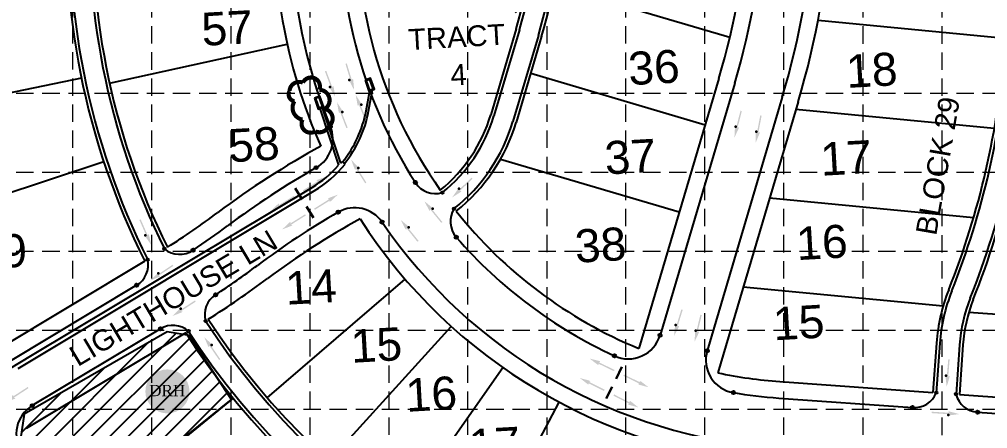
# Model space of a CAD drawing. Header units: feet. Extents: x 7707 to 9528, y 2602 to 5512.
# Drawn here: x 7997 to 8553, y 4500 to 4735 of the extents above; entities that cross this region are included whole.
import ezdxf
from ezdxf.enums import TextEntityAlignment as Align

# ---------------------------------------------------------------- set-up
doc = ezdxf.new("R2010")
doc.units = ezdxf.units.FT
doc.header["$LTSCALE"] = 0.4
doc.header["$MEASUREMENT"] = 0
doc.linetypes.add('HIDDEN', pattern=[0.375, 0.25, -0.125])
for name, color, linetype in [('1 LOT NUMBER', 7, 'Continuous'), ('BASE', 7, 'Continuous'), ('grid', 254, 'HIDDEN'), ('LEGEND', 7, 'Continuous'), ('LOT NUM', 7, 'Continuous'), ('LOTLINE', 7, 'Continuous'), ('PAVING', 7, 'Continuous'), ('ROW', 7, 'Continuous'), ('SODDED LOT', 2, 'Continuous'), ('STORM', 7, 'Continuous'), ('STORM INLET', 7, 'Continuous')]:
    doc.layers.add(name, color=color, linetype=linetype)
doc.styles.add('DRHorton', font='dutcheb.ttf')
doc.styles.get("Standard").update_dxf_attribs({"font": 'ARIAL.TTF'})

# ---------------------------------------------------------------- blocks, each defined once
blk = doc.blocks.new('DRHorton')
h = blk.add_hatch(color=1)
h.paths.add_polyline_path([(78.7, 25.78, 1), (40.43, 25.78, 1)])
h.paths.add_polyline_path([(42.33, 17.91), (76.5, 17.91), (76.5, 34.87), (42.33, 34.87)], flags=24)
at = {"layer": 'BASE', "color": 176, "style": 'DRHorton'}
blk.add_text('DRH', height=9.814, dxfattribs=at).set_placement((59.39, 21.64), align=Align.CENTER)

msp = doc.modelspace()

# ---------------------------------------------------------------- hatches: boundary and pattern name
at = {"layer": 'PAVING', "linetype": 'Continuous', "lineweight": 30}
h = msp.add_hatch(color=256, dxfattribs=at)
edge = h.paths.add_edge_path()
edge.add_line((8177.07, 4697.12), (8176.71, 4696.43))
edge.add_line((8176.71, 4696.43), (8173.22, 4705.85))
edge.add_line((8173.22, 4705.85), (8172.45, 4705.57))
edge.add_line((8172.45, 4705.57), (8175.95, 4696.14))
edge.add_line((8175.95, 4696.14), (8175.33, 4696.46))
edge.add_line((8175.33, 4696.46), (8175.32, 4696.46))
edge.add_ellipse((8175.46, 4695.96), major_axis=(-0.185, 0.499), ratio=0.285714, start_angle=342.8173, end_angle=484.7269)
edge.add_line((8175.45, 4695.64), (8175.45, 4695.64))
edge.add_line((8175.45, 4695.64), (8178.35, 4690.91))
edge.add_line((8178.35, 4690.91), (8177.51, 4696.4))
edge.add_line((8177.51, 4696.4), (8177.51, 4696.4))
edge.add_ellipse((8177.29, 4696.65), major_axis=(-0.185, 0.499), ratio=0.285714, start_angle=234.1685, end_angle=374.4967)
edge.add_line((8177.07, 4697.12), (8177.07, 4697.12))
edge.add_line((8177.07, 4697.12), (8177.07, 4697.12))
h = msp.add_hatch(color=256, dxfattribs=at)
edge = h.paths.add_edge_path()
edge.add_line((8188.34, 4701.13), (8187.94, 4700.47))
edge.add_line((8187.94, 4700.47), (8185.03, 4710.09))
edge.add_line((8185.03, 4710.09), (8184.25, 4709.85))
edge.add_line((8184.25, 4709.85), (8187.16, 4700.23))
edge.add_line((8187.16, 4700.23), (8186.55, 4700.58))
edge.add_line((8186.55, 4700.58), (8186.55, 4700.58))
edge.add_ellipse((8186.66, 4700.08), major_axis=(-0.154, 0.509), ratio=0.285714, start_angle=342.8173, end_angle=484.7269)
edge.add_line((8186.62, 4699.76), (8186.62, 4699.76))
edge.add_line((8186.62, 4699.76), (8189.23, 4694.86))
edge.add_line((8189.23, 4694.86), (8188.73, 4700.39))
edge.add_line((8188.73, 4700.39), (8188.73, 4700.39))
edge.add_ellipse((8188.53, 4700.65), major_axis=(-0.154, 0.509), ratio=0.285714, start_angle=234.1685, end_angle=374.4967)
edge.add_line((8188.34, 4701.13), (8188.34, 4701.13))
edge.add_line((8188.34, 4701.13), (8188.34, 4701.13))
h = msp.add_hatch(color=256, dxfattribs=at)
edge = h.paths.add_edge_path()
edge.add_line((8191.6, 4685.74), (8191.94, 4686.43))
edge.add_line((8191.94, 4686.43), (8195.66, 4677.09))
edge.add_line((8195.66, 4677.09), (8196.42, 4677.4))
edge.add_line((8196.42, 4677.4), (8192.7, 4686.74))
edge.add_line((8192.7, 4686.74), (8193.33, 4686.44))
edge.add_line((8193.33, 4686.44), (8193.33, 4686.44))
edge.add_ellipse((8193.19, 4686.93), major_axis=(0.197, -0.494), ratio=0.285714, start_angle=342.8173, end_angle=484.7269)
edge.add_line((8193.19, 4687.26), (8193.19, 4687.26))
edge.add_line((8193.19, 4687.26), (8190.17, 4691.91))
edge.add_line((8190.17, 4691.91), (8191.15, 4686.44))
edge.add_line((8191.15, 4686.44), (8191.15, 4686.45))
edge.add_ellipse((8191.37, 4686.2), major_axis=(0.197, -0.494), ratio=0.285714, start_angle=234.1685, end_angle=374.4967)
edge.add_line((8191.6, 4685.74), (8191.6, 4685.74))
edge.add_line((8191.6, 4685.74), (8191.6, 4685.74))
h = msp.add_hatch(color=256, dxfattribs=at)
edge = h.paths.add_edge_path()
edge.add_line((8180.79, 4681.54), (8181.14, 4682.24))
edge.add_line((8181.14, 4682.24), (8184.77, 4672.86))
edge.add_line((8184.77, 4672.86), (8185.53, 4673.16))
edge.add_line((8185.53, 4673.16), (8181.9, 4682.53))
edge.add_line((8181.9, 4682.53), (8182.53, 4682.23))
edge.add_line((8182.53, 4682.23), (8182.53, 4682.23))
edge.add_ellipse((8182.39, 4682.72), major_axis=(0.192, -0.496), ratio=0.285714, start_angle=342.8173, end_angle=484.7269)
edge.add_line((8182.4, 4683.05), (8182.4, 4683.05))
edge.add_line((8182.4, 4683.05), (8179.43, 4687.73))
edge.add_line((8179.43, 4687.73), (8180.35, 4682.26))
edge.add_line((8180.35, 4682.26), (8180.34, 4682.26))
edge.add_ellipse((8180.57, 4682.01), major_axis=(0.192, -0.496), ratio=0.285714, start_angle=234.1685, end_angle=374.4967)
edge.add_line((8180.79, 4681.54), (8180.79, 4681.54))
edge.add_line((8180.79, 4681.54), (8180.79, 4681.54))
h = msp.add_hatch(color=256, dxfattribs=at)
edge = h.paths.add_edge_path()
edge.add_line((8410.13, 4673.35), (8409.44, 4672.99))
edge.add_line((8409.44, 4672.99), (8411.93, 4682.73))
edge.add_line((8411.93, 4682.73), (8411.14, 4682.93))
edge.add_line((8411.14, 4682.93), (8408.65, 4673.19))
edge.add_line((8408.65, 4673.19), (8408.31, 4673.8))
edge.add_line((8408.31, 4673.8), (8408.31, 4673.8))
edge.add_ellipse((8408.14, 4673.32), major_axis=(0.132, 0.515), ratio=0.285714, start_angle=342.8173, end_angle=484.7269)
edge.add_line((8407.94, 4673.06), (8407.95, 4673.06))
edge.add_line((8407.95, 4673.06), (8407.64, 4667.52))
edge.add_line((8407.64, 4667.52), (8410.08, 4672.51))
edge.add_line((8410.08, 4672.51), (8410.08, 4672.51))
edge.add_ellipse((8410.03, 4672.84), major_axis=(0.132, 0.515), ratio=0.285714, start_angle=234.1685, end_angle=374.4967)
edge.add_line((8410.13, 4673.35), (8410.13, 4673.35))
edge.add_line((8410.13, 4673.35), (8410.13, 4673.35))
h = msp.add_hatch(color=256, dxfattribs=at)
edge = h.paths.add_edge_path()
edge.add_line((8422.07, 4670.61), (8421.4, 4670.21))
edge.add_line((8421.4, 4670.21), (8423.3, 4680.08))
edge.add_line((8423.3, 4680.08), (8422.5, 4680.23))
edge.add_line((8422.5, 4680.23), (8420.6, 4670.36))
edge.add_line((8420.6, 4670.36), (8420.23, 4670.95))
edge.add_line((8420.23, 4670.95), (8420.23, 4670.95))
edge.add_ellipse((8420.09, 4670.46), major_axis=(0.1, 0.522), ratio=0.285714, start_angle=342.8173, end_angle=484.7269)
edge.add_line((8419.91, 4670.19), (8419.91, 4670.19))
edge.add_line((8419.91, 4670.19), (8419.94, 4664.64))
edge.add_line((8419.94, 4664.64), (8422.07, 4669.77))
edge.add_line((8422.07, 4669.77), (8422.07, 4669.77))
edge.add_ellipse((8422.01, 4670.1), major_axis=(0.1, 0.522), ratio=0.285714, start_angle=234.1685, end_angle=374.4967)
edge.add_line((8422.07, 4670.61), (8422.07, 4670.61))
edge.add_line((8422.07, 4670.61), (8422.07, 4670.61))
h = msp.add_hatch(color=256, dxfattribs=at)
edge = h.paths.add_edge_path()
edge.add_line((8190.02, 4648.95), (8190.24, 4649.69))
edge.add_line((8190.24, 4649.69), (8195.56, 4641.16))
edge.add_line((8195.56, 4641.16), (8196.25, 4641.6))
edge.add_line((8196.25, 4641.6), (8190.93, 4650.13))
edge.add_line((8190.93, 4650.13), (8191.6, 4649.95))
edge.add_line((8191.6, 4649.95), (8191.6, 4649.95))
edge.add_ellipse((8191.37, 4650.4), major_axis=(0.282, -0.451), ratio=0.285714, start_angle=342.8173, end_angle=484.7269)
edge.add_line((8191.32, 4650.72), (8191.32, 4650.72))
edge.add_line((8191.32, 4650.72), (8187.52, 4654.77))
edge.add_line((8187.52, 4654.77), (8189.45, 4649.56))
edge.add_line((8189.45, 4649.56), (8189.45, 4649.56))
edge.add_ellipse((8189.72, 4649.36), major_axis=(0.282, -0.451), ratio=0.285714, start_angle=234.1685, end_angle=374.4967)
edge.add_line((8190.02, 4648.95), (8190.02, 4648.95))
edge.add_line((8190.02, 4648.95), (8190.02, 4648.95))
h = msp.add_hatch(color=256, dxfattribs=at)
edge = h.paths.add_edge_path()
edge.add_line((8168.57, 4641.02), (8168.75, 4641.69))
edge.add_line((8168.75, 4641.69), (8160.19, 4636.43))
edge.add_line((8160.19, 4636.43), (8159.76, 4637.13))
edge.add_line((8159.76, 4637.13), (8168.33, 4642.39))
edge.add_line((8168.33, 4642.39), (8167.58, 4642.61))
edge.add_line((8167.58, 4642.61), (8167.58, 4642.61))
edge.add_ellipse((8168, 4642.91), major_axis=(-0.453, -0.278), ratio=0.285714, start_angle=-125.8315, end_angle=14.4967, ccw=False)
edge.add_line((8168.2, 4643.18), (8168.2, 4643.17))
edge.add_line((8168.2, 4643.17), (8173.42, 4645.07))
edge.add_line((8173.42, 4645.07), (8169.35, 4641.3))
edge.add_line((8169.35, 4641.3), (8169.35, 4641.3))
edge.add_ellipse((8169.02, 4641.25), major_axis=(-0.453, -0.278), ratio=0.285714, start_angle=-17.1827, end_angle=124.7269, ccw=False)
edge.add_line((8168.57, 4641.02), (8168.57, 4641.02))
edge.add_line((8168.57, 4641.02), (8168.57, 4641.02))
edge.add_line((8168.57, 4641.02), (8168.57, 4641.02))
h = msp.add_hatch(color=256, dxfattribs=at)
edge = h.paths.add_edge_path()
edge.add_line((8250.75, 4636.73), (8249.97, 4636.79))
edge.add_line((8249.97, 4636.79), (8257.22, 4643.76))
edge.add_line((8257.22, 4643.76), (8256.65, 4644.34))
edge.add_line((8256.65, 4644.34), (8249.4, 4637.38))
edge.add_line((8249.4, 4637.38), (8249.44, 4638.07))
edge.add_line((8249.44, 4638.07), (8249.44, 4638.07))
edge.add_ellipse((8249.04, 4637.75), major_axis=(0.383, 0.369), ratio=0.285714, start_angle=342.8173, end_angle=484.7269)
edge.add_line((8248.74, 4637.63), (8248.74, 4637.63))
edge.add_line((8248.74, 4637.63), (8245.56, 4633.08))
edge.add_line((8245.56, 4633.08), (8250.26, 4636.05))
edge.add_line((8250.26, 4636.05), (8250.26, 4636.04))
edge.add_ellipse((8250.4, 4636.35), major_axis=(0.383, 0.369), ratio=0.285714, start_angle=234.1685, end_angle=374.4967)
edge.add_line((8250.75, 4636.73), (8250.75, 4636.73))
edge.add_line((8250.75, 4636.73), (8250.75, 4636.73))
h = msp.add_hatch(color=256, dxfattribs=at)
edge = h.paths.add_edge_path()
edge.add_line((8147.14, 4627.82), (8146.46, 4627.95))
edge.add_line((8146.46, 4627.95), (8155.01, 4633.24))
edge.add_line((8155.01, 4633.24), (8154.58, 4633.94))
edge.add_line((8154.58, 4633.94), (8146.03, 4628.65))
edge.add_line((8146.03, 4628.65), (8146.17, 4629.41))
edge.add_line((8146.17, 4629.41), (8146.17, 4629.42))
edge.add_ellipse((8145.71, 4629.18), major_axis=(0.453, 0.28), ratio=0.285714, start_angle=345.5033, end_angle=485.8315)
edge.add_line((8145.38, 4629.12), (8145.38, 4629.12))
edge.add_line((8145.38, 4629.12), (8141.34, 4625.3))
edge.add_line((8141.34, 4625.3), (8146.54, 4627.25))
edge.add_line((8146.54, 4627.25), (8146.54, 4627.25))
edge.add_ellipse((8146.73, 4627.51), major_axis=(0.453, 0.28), ratio=0.285714, start_angle=235.2731, end_angle=377.1827)
edge.add_line((8147.14, 4627.82), (8147.14, 4627.82))
edge.add_line((8147.14, 4627.82), (8147.14, 4627.82))
edge.add_line((8147.14, 4627.82), (8147.14, 4627.82))
h = msp.add_hatch(color=256, dxfattribs=at)
edge = h.paths.add_edge_path()
edge.add_line((8175.02, 4630.56), (8175.2, 4631.23))
edge.add_line((8175.2, 4631.23), (8166.67, 4625.91))
edge.add_line((8166.67, 4625.91), (8166.23, 4626.61))
edge.add_line((8166.23, 4626.61), (8174.77, 4631.93))
edge.add_line((8174.77, 4631.93), (8174.02, 4632.14))
edge.add_line((8174.02, 4632.14), (8174.02, 4632.14))
edge.add_ellipse((8174.43, 4632.45), major_axis=(-0.451, -0.281), ratio=0.285714, start_angle=-125.8315, end_angle=14.4967, ccw=False)
edge.add_line((8174.63, 4632.72), (8174.63, 4632.71))
edge.add_line((8174.63, 4632.71), (8179.84, 4634.64))
edge.add_line((8179.84, 4634.64), (8175.79, 4630.84))
edge.add_line((8175.79, 4630.84), (8175.79, 4630.85))
edge.add_ellipse((8175.47, 4630.79), major_axis=(-0.451, -0.281), ratio=0.285714, start_angle=-17.1827, end_angle=124.7269, ccw=False)
edge.add_line((8175.01, 4630.56), (8175.02, 4630.56))
edge.add_line((8175.02, 4630.56), (8175.02, 4630.56))
edge.add_line((8175.02, 4630.56), (8175.02, 4630.56))
h = msp.add_hatch(color=256, dxfattribs=at)
edge = h.paths.add_edge_path()
edge.add_line((8232.81, 4625.42), (8232.93, 4626.19))
edge.add_line((8232.93, 4626.19), (8239.29, 4618.4))
edge.add_line((8239.29, 4618.4), (8239.92, 4618.92))
edge.add_line((8239.92, 4618.92), (8233.56, 4626.7))
edge.add_line((8233.56, 4626.7), (8234.25, 4626.61))
edge.add_line((8234.25, 4626.61), (8234.25, 4626.61))
edge.add_ellipse((8233.97, 4627.03), major_axis=(0.336, -0.412), ratio=0.285714, start_angle=342.8173, end_angle=484.7269)
edge.add_line((8233.87, 4627.35), (8233.87, 4627.35))
edge.add_line((8233.87, 4627.35), (8229.59, 4630.88))
edge.add_line((8229.59, 4630.88), (8232.16, 4625.96))
edge.add_line((8232.16, 4625.96), (8232.16, 4625.96))
edge.add_ellipse((8232.46, 4625.79), major_axis=(0.336, -0.412), ratio=0.285714, start_angle=234.1685, end_angle=374.4967)
edge.add_line((8232.81, 4625.42), (8232.81, 4625.42))
edge.add_line((8232.81, 4625.42), (8232.81, 4625.42))
h = msp.add_hatch(color=256, dxfattribs=at)
edge = h.paths.add_edge_path()
edge.add_line((8153.68, 4617.21), (8153, 4617.34))
edge.add_line((8153, 4617.34), (8161.51, 4622.69))
edge.add_line((8161.51, 4622.69), (8161.08, 4623.38))
edge.add_line((8161.08, 4623.38), (8152.56, 4618.04))
edge.add_line((8152.56, 4618.04), (8152.7, 4618.8))
edge.add_line((8152.7, 4618.8), (8152.7, 4618.8))
edge.add_ellipse((8152.24, 4618.56), major_axis=(0.451, 0.283), ratio=0.285714, start_angle=345.5033, end_angle=485.8315)
edge.add_line((8151.91, 4618.5), (8151.91, 4618.5))
edge.add_line((8151.91, 4618.5), (8147.9, 4614.66))
edge.add_line((8147.9, 4614.66), (8153.09, 4616.64))
edge.add_line((8153.09, 4616.64), (8153.09, 4616.64))
edge.add_ellipse((8153.28, 4616.91), major_axis=(0.451, 0.283), ratio=0.285714, start_angle=235.2731, end_angle=377.1827)
edge.add_line((8153.68, 4617.21), (8153.68, 4617.21))
edge.add_line((8153.68, 4617.21), (8153.68, 4617.21))
edge.add_line((8153.68, 4617.21), (8153.68, 4617.21))
h = msp.add_hatch(color=256, dxfattribs=at)
edge = h.paths.add_edge_path()
edge.add_line((8071, 4611.93), (8070.68, 4611.22))
edge.add_line((8070.68, 4611.22), (8066.64, 4620.43))
edge.add_line((8066.64, 4620.43), (8065.89, 4620.1))
edge.add_line((8065.89, 4620.1), (8069.93, 4610.89))
edge.add_line((8069.93, 4610.89), (8069.29, 4611.17))
edge.add_line((8069.29, 4611.17), (8069.29, 4611.17))
edge.add_ellipse((8069.45, 4610.68), major_axis=(-0.214, 0.487), ratio=0.285714, start_angle=342.8173, end_angle=484.7269)
edge.add_line((8069.46, 4610.36), (8069.46, 4610.36))
edge.add_line((8069.46, 4610.36), (8072.64, 4605.8))
edge.add_line((8072.64, 4605.8), (8071.48, 4611.24))
edge.add_line((8071.48, 4611.24), (8071.48, 4611.24))
edge.add_ellipse((8071.24, 4611.47), major_axis=(-0.214, 0.487), ratio=0.285714, start_angle=234.1685, end_angle=374.4967)
edge.add_line((8071, 4611.93), (8071, 4611.93))
edge.add_line((8071, 4611.93), (8071, 4611.93))
h = msp.add_hatch(color=256, dxfattribs=at)
edge = h.paths.add_edge_path()
edge.add_line((8219.19, 4614.62), (8219.32, 4615.39))
edge.add_line((8219.32, 4615.39), (8225.6, 4607.54))
edge.add_line((8225.6, 4607.54), (8226.24, 4608.05))
edge.add_line((8226.24, 4608.05), (8219.96, 4615.9))
edge.add_line((8219.96, 4615.9), (8220.65, 4615.8))
edge.add_line((8220.65, 4615.8), (8220.65, 4615.8))
edge.add_ellipse((8220.36, 4616.22), major_axis=(0.333, -0.415), ratio=0.285714, start_angle=342.8173, end_angle=484.7269)
edge.add_line((8220.27, 4616.54), (8220.27, 4616.53))
edge.add_line((8220.27, 4616.53), (8216.03, 4620.11))
edge.add_line((8216.03, 4620.11), (8218.55, 4615.16))
edge.add_line((8218.55, 4615.16), (8218.55, 4615.16))
edge.add_ellipse((8218.84, 4615), major_axis=(0.333, -0.415), ratio=0.285714, start_angle=234.1685, end_angle=374.4967)
edge.add_line((8219.19, 4614.62), (8219.19, 4614.62))
edge.add_line((8219.19, 4614.62), (8219.19, 4614.62))
h = msp.add_hatch(color=256, dxfattribs=at)
edge = h.paths.add_edge_path()
edge.add_line((8077.76, 4587.88), (8077, 4588.08))
edge.add_line((8077, 4588.08), (8085.37, 4593.65))
edge.add_line((8085.37, 4593.65), (8084.92, 4594.32))
edge.add_line((8084.92, 4594.32), (8076.55, 4588.76))
edge.add_line((8076.55, 4588.76), (8076.71, 4589.43))
edge.add_line((8076.71, 4589.43), (8076.71, 4589.43))
edge.add_ellipse((8076.26, 4589.19), major_axis=(0.443, 0.295), ratio=0.285714, start_angle=342.8173, end_angle=484.7269)
edge.add_line((8075.94, 4589.13), (8075.94, 4589.13))
edge.add_line((8075.94, 4589.13), (8072.01, 4585.21))
edge.add_line((8072.01, 4585.21), (8077.16, 4587.29))
edge.add_line((8077.16, 4587.29), (8077.16, 4587.29))
edge.add_ellipse((8077.35, 4587.57), major_axis=(0.443, 0.295), ratio=0.285714, start_angle=234.1685, end_angle=374.4967)
edge.add_line((8077.76, 4587.88), (8077.76, 4587.88))
edge.add_line((8077.76, 4587.88), (8077.76, 4587.88))
h = msp.add_hatch(color=256, dxfattribs=at)
edge = h.paths.add_edge_path()
edge.add_line((8090.56, 4567.44), (8089.81, 4567.63))
edge.add_line((8089.81, 4567.63), (8098.23, 4573.13))
edge.add_line((8098.23, 4573.13), (8097.79, 4573.81))
edge.add_line((8097.79, 4573.81), (8089.37, 4568.32))
edge.add_line((8089.37, 4568.32), (8089.53, 4569))
edge.add_line((8089.53, 4569), (8089.53, 4569))
edge.add_ellipse((8089.08, 4568.76), major_axis=(0.446, 0.291), ratio=0.285714, start_angle=342.8173, end_angle=484.7269)
edge.add_line((8088.76, 4568.7), (8088.76, 4568.7))
edge.add_line((8088.76, 4568.7), (8084.79, 4564.82))
edge.add_line((8084.79, 4564.82), (8089.96, 4566.85))
edge.add_line((8089.96, 4566.85), (8089.96, 4566.85))
edge.add_ellipse((8090.15, 4567.12), major_axis=(0.446, 0.291), ratio=0.285714, start_angle=234.1685, end_angle=374.4967)
edge.add_line((8090.56, 4567.44), (8090.56, 4567.44))
edge.add_line((8090.56, 4567.44), (8090.56, 4567.44))
h = msp.add_hatch(color=256, dxfattribs=at)
edge = h.paths.add_edge_path()
edge.add_line((8375.73, 4559.14), (8375.02, 4558.82))
edge.add_line((8375.02, 4558.82), (8377.96, 4568.43))
edge.add_line((8377.96, 4568.43), (8377.18, 4568.67))
edge.add_line((8377.18, 4568.67), (8374.24, 4559.05))
edge.add_line((8374.24, 4559.05), (8373.93, 4559.68))
edge.add_line((8373.93, 4559.68), (8373.93, 4559.68))
edge.add_ellipse((8373.74, 4559.21), major_axis=(0.156, 0.509), ratio=0.285714, start_angle=342.8173, end_angle=484.7269)
edge.add_line((8373.53, 4558.96), (8373.53, 4558.96))
edge.add_line((8373.53, 4558.96), (8372.97, 4553.43))
edge.add_line((8372.97, 4553.43), (8375.64, 4558.31))
edge.add_line((8375.64, 4558.31), (8375.64, 4558.31))
edge.add_ellipse((8375.61, 4558.64), major_axis=(0.156, 0.509), ratio=0.285714, start_angle=234.1685, end_angle=374.4967)
edge.add_line((8375.73, 4559.15), (8375.73, 4559.14))
edge.add_line((8375.73, 4559.14), (8375.73, 4559.14))
h = msp.add_hatch(color=256, dxfattribs=at)
edge = h.paths.add_edge_path()
edge.add_line((8387.21, 4556), (8386.53, 4555.63))
edge.add_line((8386.53, 4555.63), (8388.89, 4565.4))
edge.add_line((8388.89, 4565.4), (8388.09, 4565.59))
edge.add_line((8388.09, 4565.59), (8385.74, 4555.82))
edge.add_line((8385.74, 4555.82), (8385.39, 4556.42))
edge.add_line((8385.39, 4556.42), (8385.39, 4556.42))
edge.add_ellipse((8385.23, 4555.94), major_axis=(0.125, 0.517), ratio=0.285714, start_angle=342.8173, end_angle=484.7269)
edge.add_line((8385.04, 4555.68), (8385.04, 4555.68))
edge.add_line((8385.04, 4555.68), (8384.81, 4550.13))
edge.add_line((8384.81, 4550.13), (8387.18, 4555.16))
edge.add_line((8387.18, 4555.16), (8387.18, 4555.16))
edge.add_ellipse((8387.13, 4555.49), major_axis=(0.125, 0.517), ratio=0.285714, start_angle=234.1685, end_angle=374.4967)
edge.add_line((8387.21, 4556), (8387.21, 4556))
edge.add_line((8387.21, 4556), (8387.21, 4556))
h = msp.add_hatch(color=256, dxfattribs=at)
edge = h.paths.add_edge_path()
edge.add_line((8105.87, 4547.1), (8106.05, 4547.85))
edge.add_line((8106.05, 4547.85), (8111.71, 4539.54))
edge.add_line((8111.71, 4539.54), (8112.39, 4540.01))
edge.add_line((8112.39, 4540.01), (8106.73, 4548.31))
edge.add_line((8106.73, 4548.31), (8107.4, 4548.16))
edge.add_line((8107.4, 4548.16), (8107.41, 4548.16))
edge.add_ellipse((8107.16, 4548.6), major_axis=(0.3, -0.44), ratio=0.285714, start_angle=342.8173, end_angle=484.7269)
edge.add_line((8107.09, 4548.92), (8107.09, 4548.92))
edge.add_line((8107.09, 4548.92), (8103.13, 4552.82))
edge.add_line((8103.13, 4552.82), (8105.27, 4547.69))
edge.add_line((8105.27, 4547.69), (8105.27, 4547.69))
edge.add_ellipse((8105.55, 4547.5), major_axis=(0.3, -0.44), ratio=0.285714, start_angle=234.1685, end_angle=374.4967)
edge.add_line((8105.87, 4547.1), (8105.87, 4547.1))
edge.add_line((8105.87, 4547.1), (8105.87, 4547.1))
h = msp.add_hatch(color=256, dxfattribs=at)
edge = h.paths.add_edge_path()
edge.add_line((8329.69, 4536.86), (8329.43, 4537.52))
edge.add_line((8329.43, 4537.52), (8338.48, 4533.12))
edge.add_line((8338.48, 4533.12), (8338.84, 4533.86))
edge.add_line((8338.84, 4533.86), (8329.79, 4538.25))
edge.add_line((8329.79, 4538.25), (8330.51, 4538.54))
edge.add_line((8330.51, 4538.54), (8330.52, 4538.54))
edge.add_ellipse((8330.07, 4538.8), major_axis=(0.479, -0.232), ratio=0.285714, start_angle=345.5033, end_angle=485.8315)
edge.add_line((8329.84, 4539.05), (8329.84, 4539.05))
edge.add_line((8329.84, 4539.05), (8324.46, 4540.42))
edge.add_line((8324.46, 4540.42), (8328.88, 4537.07))
edge.add_line((8328.88, 4537.07), (8328.88, 4537.07))
edge.add_ellipse((8329.21, 4537.05), major_axis=(0.479, -0.232), ratio=0.285714, start_angle=235.2731, end_angle=377.1827)
edge.add_line((8329.69, 4536.86), (8329.69, 4536.86))
edge.add_line((8329.69, 4536.86), (8329.69, 4536.86))
edge.add_line((8329.69, 4536.86), (8329.69, 4536.86))
h = msp.add_hatch(color=256, dxfattribs=at)
edge = h.paths.add_edge_path()
edge.add_line((8531.06, 4530.36), (8530.44, 4529.89))
edge.add_line((8530.44, 4529.89), (8531.29, 4539.91))
edge.add_line((8531.29, 4539.91), (8530.48, 4539.97))
edge.add_line((8530.48, 4539.97), (8529.62, 4529.96))
edge.add_line((8529.62, 4529.96), (8529.19, 4530.51))
edge.add_line((8529.19, 4530.51), (8529.19, 4530.51))
edge.add_ellipse((8529.1, 4530.01), major_axis=(0.045, 0.53), ratio=0.285714, start_angle=342.8173, end_angle=484.7269)
edge.add_line((8528.95, 4529.71), (8528.95, 4529.72))
edge.add_line((8528.95, 4529.72), (8529.57, 4524.2))
edge.add_line((8529.57, 4524.2), (8531.15, 4529.52))
edge.add_line((8531.15, 4529.52), (8531.15, 4529.52))
edge.add_ellipse((8531.05, 4529.84), major_axis=(0.045, 0.53), ratio=0.285714, start_angle=234.1685, end_angle=374.4967)
edge.add_line((8531.06, 4530.36), (8531.06, 4530.36))
edge.add_line((8531.06, 4530.36), (8531.06, 4530.36))
h = msp.add_hatch(color=256, dxfattribs=at)
edge = h.paths.add_edge_path()
edge.add_line((8324.03, 4525.59), (8323.78, 4526.25))
edge.add_line((8323.78, 4526.25), (8332.77, 4521.75))
edge.add_line((8332.77, 4521.75), (8333.14, 4522.48))
edge.add_line((8333.14, 4522.48), (8324.15, 4526.98))
edge.add_line((8324.15, 4526.98), (8324.87, 4527.26))
edge.add_line((8324.87, 4527.26), (8324.88, 4527.26))
edge.add_ellipse((8324.43, 4527.52), major_axis=(0.476, -0.238), ratio=0.285714, start_angle=345.5033, end_angle=485.8315)
edge.add_line((8324.21, 4527.77), (8324.21, 4527.77))
edge.add_line((8324.21, 4527.77), (8318.84, 4529.21))
edge.add_line((8318.84, 4529.21), (8323.23, 4525.8))
edge.add_line((8323.23, 4525.8), (8323.23, 4525.8))
edge.add_ellipse((8323.55, 4525.78), major_axis=(0.476, -0.238), ratio=0.285714, start_angle=235.2731, end_angle=377.1827)
edge.add_line((8324.03, 4525.59), (8324.03, 4525.59))
edge.add_line((8324.03, 4525.59), (8324.03, 4525.59))
edge.add_line((8324.03, 4525.59), (8324.03, 4525.59))
h = msp.add_hatch(color=256, dxfattribs=at)
edge = h.paths.add_edge_path()
edge.add_line((8352.31, 4525.84), (8352.98, 4526.04))
edge.add_line((8352.98, 4526.04), (8343.94, 4530.46))
edge.add_line((8343.94, 4530.46), (8344.3, 4531.19))
edge.add_line((8344.3, 4531.19), (8353.33, 4526.77))
edge.add_line((8353.33, 4526.77), (8353.12, 4527.52))
edge.add_line((8353.12, 4527.52), (8353.12, 4527.52))
edge.add_ellipse((8353.6, 4527.33), major_axis=(-0.478, 0.234), ratio=0.285714, start_angle=-125.8315, end_angle=14.4967, ccw=False)
edge.add_line((8353.93, 4527.31), (8353.93, 4527.3))
edge.add_line((8353.93, 4527.3), (8358.33, 4523.9))
edge.add_line((8358.33, 4523.9), (8352.96, 4525.33))
edge.add_line((8352.96, 4525.33), (8352.96, 4525.33))
edge.add_ellipse((8352.74, 4525.58), major_axis=(-0.478, 0.234), ratio=0.285714, start_angle=-17.1827, end_angle=124.7269, ccw=False)
edge.add_line((8352.31, 4525.84), (8352.31, 4525.84))
edge.add_line((8352.31, 4525.84), (8352.31, 4525.84))
edge.add_line((8352.31, 4525.84), (8352.31, 4525.84))
h = msp.add_hatch(color=256, dxfattribs=at)
edge = h.paths.add_edge_path()
edge.add_line((7994.55, 4517.71), (7993.79, 4517.91))
edge.add_line((7993.79, 4517.91), (8002.22, 4523.4))
edge.add_line((8002.22, 4523.4), (8001.77, 4524.08))
edge.add_line((8001.77, 4524.08), (7993.35, 4518.59))
edge.add_line((7993.35, 4518.59), (7993.52, 4519.27))
edge.add_line((7993.52, 4519.27), (7993.52, 4519.27))
edge.add_ellipse((7993.07, 4519.03), major_axis=(0.446, 0.291), ratio=0.285714, start_angle=342.8173, end_angle=484.7269)
edge.add_line((7992.74, 4518.97), (7992.74, 4518.97))
edge.add_line((7992.74, 4518.97), (7988.77, 4515.09))
edge.add_line((7988.77, 4515.09), (7993.94, 4517.12))
edge.add_line((7993.94, 4517.12), (7993.94, 4517.12))
edge.add_ellipse((7994.14, 4517.39), major_axis=(0.446, 0.291), ratio=0.285714, start_angle=234.1685, end_angle=374.4967)
edge.add_line((7994.55, 4517.71), (7994.55, 4517.71))
edge.add_line((7994.55, 4517.71), (7994.55, 4517.71))
h = msp.add_hatch(color=256, dxfattribs=at)
edge = h.paths.add_edge_path()
edge.add_line((8346.52, 4514.3), (8347.19, 4514.49))
edge.add_line((8347.19, 4514.49), (8338.21, 4519.02))
edge.add_line((8338.21, 4519.02), (8338.57, 4519.75))
edge.add_line((8338.57, 4519.75), (8347.55, 4515.22))
edge.add_line((8347.55, 4515.22), (8347.35, 4515.97))
edge.add_line((8347.35, 4515.97), (8347.35, 4515.98))
edge.add_ellipse((8347.82, 4515.78), major_axis=(-0.475, 0.239), ratio=0.285714, start_angle=-125.8315, end_angle=14.4967, ccw=False)
edge.add_line((8348.16, 4515.75), (8348.16, 4515.75))
edge.add_line((8348.16, 4515.75), (8352.51, 4512.3))
edge.add_line((8352.51, 4512.3), (8347.16, 4513.78))
edge.add_line((8347.16, 4513.78), (8347.16, 4513.78))
edge.add_ellipse((8346.95, 4514.03), major_axis=(-0.475, 0.239), ratio=0.285714, start_angle=-17.1827, end_angle=124.7269, ccw=False)
edge.add_line((8346.51, 4514.3), (8346.52, 4514.3))
edge.add_line((8346.52, 4514.3), (8346.52, 4514.3))
edge.add_line((8346.52, 4514.3), (8346.52, 4514.3))
h = msp.add_hatch(color=256, dxfattribs=at)
edge = h.paths.add_edge_path()
edge.add_line((8530.53, 4509.82), (8531.02, 4509.22))
edge.add_line((8531.02, 4509.22), (8520.98, 4509.84))
edge.add_line((8520.98, 4509.84), (8520.93, 4509.03))
edge.add_line((8520.93, 4509.03), (8530.96, 4508.4))
edge.add_line((8530.96, 4508.4), (8530.43, 4507.96))
edge.add_line((8530.43, 4507.96), (8530.43, 4507.96))
edge.add_ellipse((8530.93, 4507.88), major_axis=(-0.531, 0.033), ratio=0.285714, start_angle=342.8173, end_angle=484.7269)
edge.add_line((8531.22, 4507.74), (8531.22, 4507.74))
edge.add_line((8531.22, 4507.74), (8536.73, 4508.47))
edge.add_line((8536.73, 4508.47), (8531.36, 4509.93))
edge.add_line((8531.36, 4509.93), (8531.37, 4509.93))
edge.add_ellipse((8531.05, 4509.83), major_axis=(-0.531, 0.033), ratio=0.285714, start_angle=234.1685, end_angle=374.4967)
edge.add_line((8530.53, 4509.82), (8530.53, 4509.82))
edge.add_line((8530.53, 4509.82), (8530.53, 4509.82))
at = {"layer": 'SODDED LOT'}
h = msp.add_hatch(dxfattribs=at)
h.set_pattern_fill('ANSI31', color=256, scale=60, style=0)
edge = h.paths.add_edge_path()
edge.add_line((8511.59, 3563.26), (8499.51, 3556.67))
edge.add_line((8499.51, 3556.67), (8500.06, 3482.04))
edge.add_arc((8452.01, 3481.69), 48.05, -77.1096, 0.4214, ccw=False)
edge.add_line((8462.73, 3434.85), (8543.98, 3437.04))
edge.add_line((8543.98, 3437.04), (8557.16, 3438.14))
edge.add_line((8557.16, 3438.14), (8553.86, 3544.05))
edge.add_line((8553.86, 3544.05), (8547.27, 3558.87))
edge.add_line((8547.27, 3558.87), (8536.84, 3563.81))
edge.add_line((8536.84, 3563.81), (8511.59, 3563.26))
h.paths.add_polyline_path([(8440.77, 3561.61), (8445.71, 3447.47), (8457.24, 3448.56), (8471.51, 3456.25), (8486.34, 3474.36), (8486.89, 3510.58), (8486.34, 3554.48), (8479.75, 3561.61), (8462.18, 3561.61)])
h.paths.add_polyline_path([(8365.56, 3558.87), (8369.95, 3445.27), (8407.28, 3448.56), (8403.44, 3558.32)])
h.paths.add_polyline_path([(8253.02, 3554.48), (8255.22, 3440.33), (8330.43, 3443.63), (8326.03, 3557.77)])
h.paths.add_polyline_path([(8137.19, 3551.18), (8212.4, 3553.93), (8214.04, 3439.24), (8141.58, 3437.04)])
h.paths.add_polyline_path([(7991.16, 3556.67), (7980.18, 3545.15), (7980.18, 3467.22), (7992.26, 3447.47), (8007.63, 3435.39), (8035.08, 3433.2), (8102.6, 3435.39), (8100.4, 3549.54), (8057.04, 3548.44), (8021.9, 3551.73)])
h.paths.add_polyline_path([(8117.09, 3695.27), (8076.6, 3693.6), (8040.54, 3695.27), (8002.82, 3700.26), (7966.77, 3711.9), (7935.71, 3722.44), (7906.31, 3736.85), (7894.1, 3734.63), (7872.47, 3686.4), (7859.71, 3642.59), (7855.83, 3620.41), (7857.5, 3611.54), (7864.71, 3604.33), (7881.35, 3599.34), (8032.22, 3581.6), (8063.84, 3579.94), (8119.31, 3581.05)])
h.paths.add_polyline_path([(8381.66, 3717.54), (8306.56, 3714.74), (8284.7, 3712.5), (8262.85, 3704.66), (8238.19, 3697.37), (8231.46, 3698.49), (8233.7, 3584.21), (8385.58, 3589.25)])
h.paths.add_polyline_path([(8457.88, 3706.9), (8497.11, 3708.02), (8499.35, 3592.05), (8461.24, 3591.49)])
edge = h.paths.add_edge_path()
edge.add_line((8822.81, 3572.72), (8675.01, 3568.19))
edge.add_line((8675.01, 3568.19), (8664.25, 3560.26))
edge.add_line((8664.25, 3560.26), (8666.52, 3490.07))
edge.add_arc((8704.24, 3491.29), 37.74, 181.8483, 288.7143)
edge.add_line((8716.35, 3455.54), (8824.5, 3459.51))
edge.add_line((8824.5, 3459.51), (8822.81, 3572.72))
h.paths.add_polyline_path([(8643.77, 3712.11), (8757.98, 3715.37), (8760.43, 3601.2), (8647.85, 3597.94)])
h.paths.add_polyline_path([(8911.36, 3721.08), (9023.13, 3721.9), (9030.47, 3610.99), (8913.81, 3605.28)])
h.paths.add_polyline_path([(9045.16, 3997.54), (9096.55, 4005.7), (9109.61, 3897.23), (9058.21, 3886.63)])
h.paths.add_polyline_path([(8295.91, 4788.16), (8286.08, 4739.04), (8183.18, 4747.71), (8181.45, 4785.85), (8182.6, 4797.41)])
h.paths.add_polyline_path([(8909.11, 4064.13), (8916.7, 4182.07), (8813.32, 4189.08), (8805.14, 4072.31)])
h.paths.add_polyline_path([(9113.56, 4311.82), (9150.81, 4309.33), (9141.71, 4195.14), (9104.87, 4197.63)])
h.paths.add_polyline_path([(8960.42, 4322.57), (8998.91, 4320.09), (8991.46, 4205.9), (8953.39, 4208.38)])
h.paths.add_polyline_path([(8779.95, 4454.8), (8856.88, 4449.17), (8848.43, 4343.2), (8772.91, 4348.83)])
h.paths.add_polyline_path([(9083.68, 4442.56), (9121.9, 4439.9), (9114.26, 4324.61), (9075.37, 4327.27)])
h.paths.add_polyline_path([(8960.02, 4655.59), (8846.29, 4664.29), (8837.86, 4560.36), (8952.61, 4551.33)])
h.paths.add_polyline_path([(9105.68, 4641.39), (8991.09, 4670.52), (8985.16, 4604.85), (9099.26, 4594.97), (9101.73, 4630.52)])
h.paths.add_polyline_path([(8767.15, 4885.33), (8781.98, 4913.5), (8800.52, 4929.07), (8818.32, 4957.24), (8906.58, 4904.6), (8885.07, 4872.72), (8868.02, 4837.88), (8856.89, 4805.26), (8750.09, 4844.55)])
h.paths.add_polyline_path([(8093.95, 4378.38), (8129.7, 4350.01), (8197.52, 4443.59), (8171.35, 4466.43)])
h.paths.add_polyline_path([(7911.82, 4363.19), (8000.02, 4434.8), (8034.36, 4395.45), (8071.65, 4360.24), (7994.4, 4270.58), (7947.34, 4315.85)])
h.paths.add_polyline_path([(8029, 4444.44), (8118.82, 4516.82), (8094.45, 4553.71), (8081.91, 4555.8), (7999.75, 4508.47), (7996.97, 4490.37)])
h.paths.add_polyline_path([(8300.44, 4842.92), (8186.6, 4850.53), (8182.79, 4798.3), (8296.98, 4791.03)])
h.paths.add_polyline_path([(8201.65, 5015.05), (8316.59, 4996.9), (8302.44, 4895.45), (8190.1, 4904.95)])
h.paths.add_polyline_path([(8154.45, 4824.02), (8038.86, 4829.3), (8039.13, 4768.47), (8151.95, 4772.91)])
h.paths.add_polyline_path([(8162.03, 4929.26), (8048.42, 4937.79), (8043.03, 4884.82), (8157.54, 4875.84)])
h.paths.add_polyline_path([(8196.8, 5133.79), (8086.06, 5164.33), (8073.34, 5109.3), (8184.71, 5083.22)])

# ---------------------------------------------------------------- linework, layer by layer
at = {"layer": 'BASE', "color": 170, "const_width": 2.36}
msp.add_lwpolyline([(8159.62, 4677.8, 0.520567), (8159.62, 4677.8, 0.765195), (8166.94, 4671.06, 0.417879), (8174.49, 4673.85, 0.6649), (8172.36, 4683.9, 0.744833), (8169.22, 4694.95, 0.975642), (8159.81, 4699.03, 0.520567), (8152.13, 4694.23, 0.520567), (8154.98, 4688.35, 0.540264), (8159.62, 4677.8)], format="xyb", close=True, dxfattribs=at)
at = {"layer": 'grid', "color": 252, "linetype": 'HIDDEN', "lineweight": 0, "ltscale": 100}
for p, q in [((8027.55, 2831.52), (8027.69, 5463.05)), ((8073.29, 2831.51), (8073.04, 5462.89)), ((8118.85, 2831.5), (8118.39, 5462.93)), ((8163.89, 2831.5), (8163.9, 5462.9)), ((8209.41, 2831.49), (8209.36, 5462.89)), ((8254.53, 2831.48), (8254.62, 5462.88)), ((8299.94, 2831.48), (8300.22, 5462.82)), ((8345.32, 2831.47), (8345.32, 5464.7)), ((8390.72, 2831.46), (8390.72, 5464.7)), ((8436.12, 2831.45), (8436.12, 5464.7)), ((8481.52, 2831.45), (8481.52, 5464.7)), ((8526.92, 2831.44), (8526.92, 5464.7)), ((7755.13, 4692.92), (9480.3, 4692.92)), ((7755.13, 4647.52), (9480.3, 4647.52)), ((7755.13, 4602.12), (9480.3, 4602.12)), ((7755.13, 4556.72), (9480.3, 4556.72)), ((7755.13, 4511.32), (9480.3, 4511.32))]:
    msp.add_line(p, q, dxfattribs=at)
at = {"layer": 'LOTLINE'}
for p, q in [((8304.32, 4754.92), (8405.02, 4725.13)), ((8563.04, 4724.49), (8455.69, 4734.84)), ((8048.77, 4698.68), (8150.81, 4721.21)), ((8032.62, 4701.53), (7927.68, 4680.03)), ((8290.63, 4704.49), (8390.83, 4674.84)), ((8556.94, 4672.59), (8442.95, 4683.58)), ((8273.35, 4655.12), (8376.01, 4624.74)), ((8045.43, 4653.49), (7943.73, 4619.88)), ((8544.98, 4621.25), (8427.85, 4632.54)), ((8139.34, 4517.88), (8218.48, 4586.12)), ((8527.48, 4570.44), (8412.75, 4581.51)), ((8542.33, 4567.05), (8671.19, 4557.89)), ((8174.86, 4481.48), (8245.02, 4558.92)), ((8214.59, 4449.71), (8274.7, 4535.19)), ((8119.72, 4517.67), (8037.14, 4450.06)), ((8257.92, 4423.07), (8307.07, 4515.29))]:
    msp.add_line(p, q, dxfattribs=at)
at = {"layer": 'PAVING'}
for p, q in [((8284.14, 4729.45), (8269.51, 4679.99)), ((8295.07, 4726.21), (8280.44, 4676.76)), ((8407.82, 4698.76), (8364.93, 4553.82)), ((8435.15, 4690.67), (8392.02, 4544.93)), ((8064.29, 4582.52), (7990.64, 4538.3)), ((8078.03, 4557.52), (8004.4, 4513.32)), ((8525.63, 4549.19), (8523.61, 4520.77)), ((8537, 4548.38), (8534.98, 4519.96)), ((8433.09, 4517.68), (8509.87, 4512.22)), ((8547.37, 4509.55), (8657.67, 4501.7))]:
    msp.add_line(p, q, dxfattribs=at)
at = {"layer": 'PAVING', "linetype": 'Continuous', "lineweight": 30}
for p, q in [((8155.41, 4638.43), (8159.36, 4631.94)), ((8161.87, 4627.88), (8165.87, 4621.41)), ((8343.07, 4535.56), (8339.71, 4528.75)), ((8337.4, 4524.14), (8333.95, 4517.36))]:
    msp.add_line(p, q, dxfattribs=at)
at = {"layer": 'PAVING'}
for centre, radius in [((8175.56, 4673.89), 0.95), ((8167.42, 4650.16), 0.95), ((8224.4, 4641.57), 0.95), ((8239.92, 4635.81), 0.713), ((8246.66, 4626.6), 0.713), ((8180.11, 4624.58), 0.95), ((8205.28, 4618.84), 0.95), ((8247.9, 4610.19), 0.95), ((8080.26, 4603.53), 0.713), ((8096.75, 4602.68), 0.95), ((8070.66, 4597.25), 0.713), ((8064.29, 4582.52), 0.95), ((8109.62, 4577.01), 0.95), ((8103.89, 4562.01), 0.713), ((8078.03, 4557.52), 0.95), ((8094.1, 4556.16), 0.713), ((8364.93, 4553.82), 0.95), ((8392.02, 4544.93), 0.95), ((8338.74, 4541.97), 0.95), ((8407.07, 4520.8), 0.95), ((8523.61, 4520.77), 0.713), ((8534.98, 4519.96), 0.713), ((8004.4, 4513.32), 0.95), ((8509.87, 4512.22), 0.95), ((8547.37, 4509.55), 0.95)]:
    msp.add_circle(centre, radius, dxfattribs=at)
for centre, radius, start, end in [((8452.3, 4787.75), 426.55, 175.9306, 206.5262), ((8452.3, 4787.75), 415.15, 175.9306, 206.3425), ((8452.3, 4787.75), 299.25, 175.9306, 202.3644), ((8452.3, 4787.75), 270.75, 175.9306, 212.6759), ((7925.22, 4835.65), 374.3, 343.517, 355.9306), ((7925.22, 4835.65), 385.7, 343.517, 355.9306), ((7966, 4829.49), 460.75, 343.517, 356.233), ((7966, 4829.49), 489.25, 343.517, 356.233), ((8096.48, 4752.82), 469.3, 338.2982, 355.9306), ((8096.48, 4752.82), 480.7, 338.2982, 355.9306), ((8183.88, 4705.33), 89.3, 308.875, 343.517), ((8157.99, 4666.66), 19, 299.7456, 22.3644), ((8183.88, 4705.33), 100.7, 308.5723, 343.517), ((8410.16, 4225.37), 489.25, 119.7456, 126.8738), ((8236, 4649.01), 13.78, 212.6759, 286.5613), ((8189.59, 4608.12), 19, 34.3626, 119.9537), ((8410.16, 4225.37), 460.75, 119.9537, 126.8738), ((8258.3, 4619.23), 13.78, 147.6462, 220.9792), ((7840.11, 4985.34), 460.75, 303.849, 306.8738), ((8452.3, 4787.75), 299.25, 214.3626, 265.9306), ((8452.3, 4787.75), 270.75, 220.9792, 245.2013), ((8089.08, 4614.12), 13.78, 230.2282, 303.849), ((8057.2, 4594.33), 13.78, 300.9771, 12.2507), ((7840.11, 4985.34), 489.25, 303.4268, 306.8738), ((8626.08, 4542.05), 100.7, 158.2982, 175.9306), ((8117.21, 4565.52), 13.78, 123.4268, 194.7297), ((8626.08, 4542.05), 89.3, 158.2982, 175.9306), ((8452.3, 4787.75), 415.15, 212.9388, 265.9306), ((8085.12, 4545.71), 13.78, 49.3338, 120.9771), ((8452.3, 4787.75), 426.55, 212.8831, 265.9306), ((8346.71, 4559.21), 19, 245.2013, 343.517), ((8410.24, 4539.54), 19, 163.517, 260.3816), ((8452.3, 4787.75), 270.75, 260.3816, 265.9306), ((8510.85, 4525.96), 13.78, 265.9306, 337.8506), ((8548.34, 4523.29), 13.78, 194.0107, 265.9306), ((8014.18, 4497.03), 19, 120.9771, 213.7141)]:
    msp.add_arc(centre, radius, start, end, dxfattribs=at)
at = {"layer": 'PAVING', "linetype": 'Continuous', "lineweight": 30}
for p in [(8186.55, 4700.58), (8175.33, 4696.46), (8193.33, 4686.44), (8182.53, 4682.23), (8408.31, 4673.8), (8420.23, 4670.95), (8191.6, 4649.95), (8249.44, 4638.07), (8234.25, 4626.61), (8069.29, 4611.17), (8220.65, 4615.8), (8076.71, 4589.43), (8089.53, 4569), (8373.93, 4559.68), (8385.39, 4556.42), (8107.4, 4548.16), (8529.19, 4530.51), (8530.43, 4507.96)]:
    msp.add_point(p, dxfattribs=at)
at = {"layer": 'ROW'}
for p, q in [((8282.32, 4729.99), (8267.69, 4680.53)), ((8296.9, 4725.68), (8282.26, 4676.22)), ((8398.71, 4701.46), (8352.77, 4546.2)), ((8444.26, 4687.98), (8398.15, 4532.17)), ((8068.96, 4596.4), (7977.01, 4541.2)), ((8092.5, 4555.13), (8000.82, 4500.1)), ((8523.74, 4549.33), (8521.71, 4520.9)), ((8538.9, 4548.25), (8536.87, 4519.82)), ((8433.76, 4527.16), (8521.71, 4520.9)), ((8536.87, 4519.82), (8667.82, 4510.51))]:
    msp.add_line(p, q, dxfattribs=at)
for centre, radius, start, end in [((8452.3, 4787.75), 428.45, 175.9306, 206.5262), ((8452.3, 4787.75), 413.25, 175.9306, 206.3425), ((8452.3, 4787.75), 308.75, 175.9306, 203.9246), ((8452.3, 4787.75), 261.25, 175.9306, 215.1648), ((7925.22, 4835.65), 372.4, 343.517, 355.9306), ((7925.22, 4835.65), 387.6, 343.517, 355.9306), ((7966, 4829.49), 451.25, 343.517, 356.233), ((7966, 4829.49), 498.75, 343.517, 356.233), ((8096.48, 4752.82), 467.4, 338.2982, 355.9306), ((8096.48, 4752.82), 482.6, 338.2982, 355.9306), ((8183.88, 4705.33), 87.4, 308.875, 343.517), ((8183.88, 4705.33), 102.6, 308.5723, 343.517), ((8410.16, 4225.37), 498.75, 118.7743, 126.8738), ((7840.11, 4985.34), 451.25, 302.41, 306.8738), ((8452.3, 4787.75), 261.25, 218.5006, 247.6048), ((8410.16, 4225.37), 451.25, 118.8204, 126.8738), ((8452.3, 4787.75), 308.75, 212.7483, 265.9306), ((7840.11, 4985.34), 498.75, 302.146, 306.8738), ((8626.08, 4542.05), 102.6, 158.2982, 175.9306), ((8626.08, 4542.05), 87.4, 158.2982, 175.9306), ((8452.3, 4787.75), 413.25, 212.9388, 265.9306), ((8452.3, 4787.75), 428.45, 212.8831, 265.9306), ((8452.3, 4787.75), 261.25, 258.0374, 265.9306)]:
    msp.add_arc(centre, radius, start, end, dxfattribs=at)
at = {"layer": 'SODDED LOT'}
msp.add_lwpolyline([(8029, 4444.44), (8118.82, 4516.82), (8094.45, 4553.71), (8081.91, 4555.8), (7999.75, 4508.47), (7996.97, 4490.37)], close=True, dxfattribs=at)
at = {"layer": 'STORM', "color": 5}
for p, q in [((8196.11, 4682.83), (8198.25, 4694.35)), ((8197.51, 4682.57), (8199.8, 4694.9)), ((8169.49, 4684.18), (8180.31, 4651.53)), ((8170.84, 4684.66), (8181.39, 4652.78)), ((8182.2, 4653.76), (8184.05, 4652.27)), ((8004.48, 4542.46), (8165.04, 4638.85)), ((7996.3, 4534.78), (8166.26, 4636.81)), ((7957.27, 4514.11), (8004.48, 4542.46))]:
    msp.add_line(p, q, dxfattribs=at)
for radius, start, end in [(65.79, 321.0245, 349.4824), (67.21, 321.0246, 349.4824), (65.31, 300.9771, 318.4521), (67.69, 300.9773, 321.0246), (65.31, 319.9085, 321.0245)]:
    msp.add_arc((8131.43, 4694.84), radius, start, end, dxfattribs=at)
at = {"layer": 'STORM INLET', "color": 5, "flags": 128}
for points in [[(8195.5, 4700.43), (8197.71, 4694.16), (8200.85, 4695.27), (8198.63, 4701.54)], [(8196.1, 4700.14), (8198, 4694.77), (8200.24, 4695.56), (8198.34, 4700.94)], [(8166.39, 4690.14), (8168.61, 4683.87), (8171.74, 4684.98), (8169.52, 4691.25)], [(8166.99, 4689.85), (8168.9, 4684.47), (8171.13, 4685.27), (8169.23, 4690.64)]]:
    msp.add_lwpolyline(points, close=True, dxfattribs=at)

# ---------------------------------------------------------------- block references
at = {"layer": 'LEGEND', "xscale": 0.6614999999960673, "yscale": 0.6614999999962947, "zscale": 0.6614999999961506}
msp.add_blockref('DRHorton', (8042.59, 4504.46), dxfattribs=at)

# ---------------------------------------------------------------- texts
at = {"layer": '1 LOT NUMBER'}
for s, p in [('57', (8101.58, 4729.65)), ('36', (8346.67, 4707.05)), ('18', (8471.76, 4705.47)), ('58', (8116.88, 4662.72)), ('37', (8333.12, 4655.7)), ('17', (8457.04, 4654.97)), ('38', (8316.01, 4604.95)), ('16', (8443.14, 4606.45)), ('59', (7971.87, 4601.18)), ('14', (8149.69, 4580.81)), ('15', (8429.8, 4560.34)), ('15', (8187.26, 4547.42)), ('16', (8218.79, 4519.24)), ('17', (8255.1, 4490.15))]:
    msp.add_text(s, height=19, rotation=3.22, dxfattribs=at).set_placement(p, align=Align.MIDDLE_LEFT)
at = {"layer": 'LOT NUM', "color": 7}
for s, rotation, p in [('TRACT ', 3.22, (8220.27, 4723.77)), (' 4', 3.22, (8239.88, 4703.09)), ('BLOCK 29', 80.1229, (8517.6, 4611.69)), ('LIGHTHOUSE LN', 30.8274, (8027.39, 4540.58))]:
    msp.add_text(s, height=12, rotation=rotation, dxfattribs=at).set_placement(p, align=Align.MIDDLE_LEFT)

doc.saveas('drawing.dxf')
